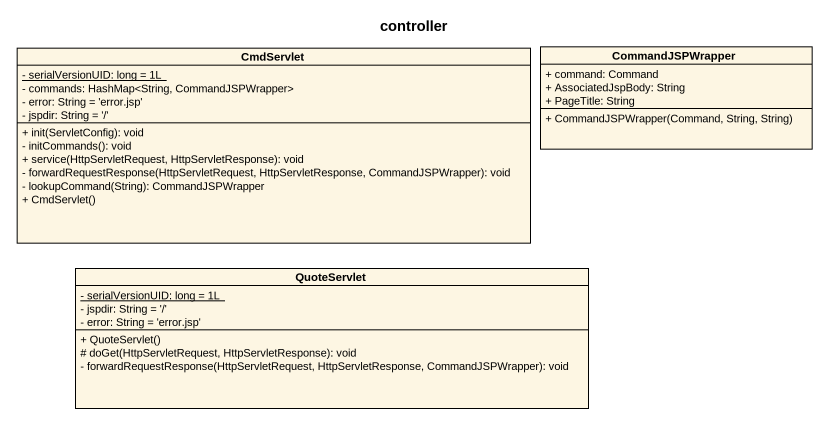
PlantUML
@startuml
title controller
hide circle
hide empty members
skinparam classAttributeIconSize 0
class CmdServlet {
  {static} - serialVersionUID: long = 1L
  - commands: HashMap<String, CommandJSPWrapper>
  - error: String = 'error.jsp'
  - jspdir: String = '/'
  + init(ServletConfig): void
  - initCommands(): void
  + service(HttpServletRequest, HttpServletResponse): void
  - forwardRequestResponse(HttpServletRequest, HttpServletResponse, CommandJSPWrapper): void
  - lookupCommand(String): CommandJSPWrapper
  + CmdServlet()
}
class CommandJSPWrapper {
  + command: Command
  + AssociatedJspBody: String
  + PageTitle: String
  + CommandJSPWrapper(Command, String, String)
}
class QuoteServlet {
  {static} - serialVersionUID: long = 1L
  - jspdir: String = '/'
  - error: String = 'error.jsp'
  + QuoteServlet()
  # doGet(HttpServletRequest, HttpServletResponse): void
  - forwardRequestResponse(HttpServletRequest, HttpServletResponse, CommandJSPWrapper): void
}
@enduml
